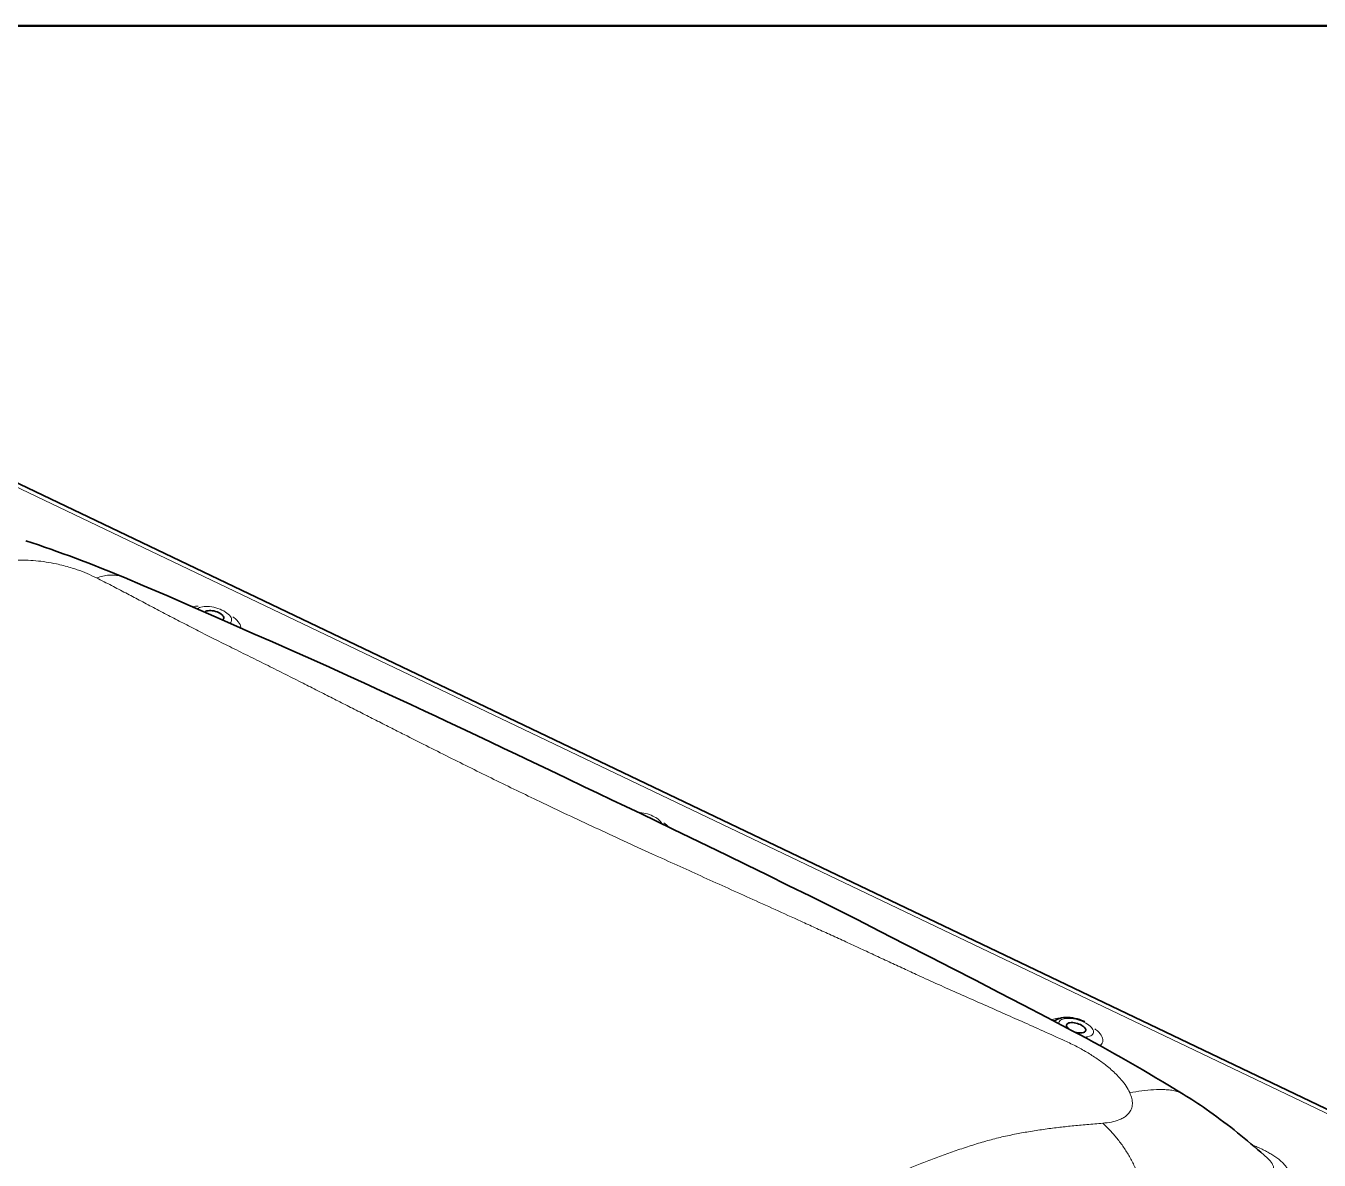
# Model space of a CAD drawing. Header units: millimetres. Extents: x -435 to 27166, y -19117 to 26500.
# Drawn here: x 24856.9 to 25012.6, y 19562.4 to 19699 of the extents above; entities that cross this region are included whole.
import ezdxf

# ---------------------------------------------------------------- set-up
doc = ezdxf.new("R2010")
doc.units = ezdxf.units.MM
doc.layers.add('Daglichtkoepel_Bitumen-P1-v1DWG_dwg', color=8, linetype='Continuous', lineweight=13)
doc.layers.add('R-H cont 0_50', color=50, linetype='Continuous', lineweight=50)

# ---------------------------------------------------------------- blocks, each defined once
blk = doc.blocks.new('Daglichtkoepel_Bitumen-P1-v1DWG_dwg_frame-3211647-Details Appartement')
at = {"layer": 'R-H cont 0_50', "flags": 128}
blk.add_lwpolyline([(660.4, 7340.6), (10515.6, 7340.6), (10515.6, 203.2), (660.4, 203.2)], close=True, dxfattribs=at)
blk = doc.blocks.new('Daglichtkoepel_Bitumen-P1-v1DWG_dwg_VELUX frame-3211648-Details Appartement')
at = {"xscale": 5, "yscale": 5, "zscale": 5}
blk.add_blockref('Daglichtkoepel_Bitumen-P1-v1DWG_dwg_frame-3211647-Details Appartement', (1270, 1270), dxfattribs=at)
blk = doc.blocks.new('Daglichtkoepel_Bitumen-P1-v1DWG_dwg-3211646-Details Appartement')
at = {"color": 250, "lineweight": 13}
for p, q in [((25080, 34508.3), (20527.7, 36684.5)), ((24563, 34550.8), (24572.6, 34546.2)), ((24584.6, 34540.8), (24593.6, 34536.6))]:
    blk.add_line(p, q, dxfattribs=at)
at = {"color": 90, "lineweight": 35}
for p, q in [((25097.2, 34513.1), (20544.9, 36689.2)), ((24610.1, 34509.4), (24589.6, 34527.9))]:
    blk.add_line(p, q, dxfattribs=at)
at = {"color": 90, "lineweight": 35, "flags": 128}
for points in [[(24012.8, 34899.5), (23936.2, 34939.8), (23861.3, 34978.8), (23788, 35016.7), (23716.4, 35053.5), (23646.6, 35089.4), (23578.6, 35124.3), (23500.8, 35164.4), (23425.3, 35203), (23352.1, 35240.1), (23281.3, 35275.8), (23211.4, 35310.6), (23144, 35344), (23079, 35376), (23016.5, 35406.6), (22956.4, 35435.9), (22898.7, 35463.9), (22843.5, 35490.6), (22790.7, 35516.1), (22740.4, 35540.3), (22692.4, 35563.3), (22646.8, 35585.2), (22603.4, 35606), (22561.1, 35626.2), (22520, 35645.8), (22465.3, 35672), (22412.8, 35697.1), (22362.3, 35721.1), (22314, 35744.1), (22271.9, 35764.1), (22231.6, 35783.2), (22193, 35801.4), (22156, 35818.9), (22127.5, 35832.3), (22097.3, 35846.4), (22065.4, 35861.4), (22031.7, 35877.1), (21989.3, 35896.9), (21944.4, 35917.7), (21897, 35939.5), (21847.2, 35962.4), (21795, 35986.2), (21740.3, 36010.9), (21683.3, 36036.5), (21624.8, 36062.5), (21565.8, 36088.4), (21506.3, 36114.5), (21446.5, 36140.8), (21386.1, 36167.4), (21314.5, 36198.8), (21242.4, 36230.2), (21169.8, 36261.4), (21113.2, 36285.4)], [(21359.3, 36179.1), (21360.5, 36180.6), (21362.6, 36182.2), (21365.5, 36183.4), (21368.9, 36184.2), (21372.9, 36184.6), (21377.2, 36184.6), (21381.9, 36184.1), (21386.7, 36183.2), (21391.6, 36181.9), (21396.3, 36180.3), (21400.8, 36178.4), (21405, 36176.2), (21408.7, 36173.8), (21411.8, 36171.2), (21414.3, 36168.6), (21416, 36166), (21417, 36163.5), (21417.2, 36161.1), (21416.6, 36159), (21415.2, 36157.1), (21413, 36155.5)], [(24051.5, 34926.6), (24048.1, 34928.2), (24041.4, 34931), (24034.6, 34933.4), (24027.7, 34935.4), (24020.7, 34937.1), (24013.7, 34938.5), (24006.7, 34939.4), (23999.8, 34939.9), (23993, 34940), (23986.3, 34939.6), (23979.7, 34938.6), (23973.4, 34937.1), (23968, 34935.2), (23963.3, 34932.8), (23959.1, 34930.1), (23958.2, 34929.4)], [(23958, 34929.3), (23958, 34929.3), (23957.8, 34929.1)], [(24001.1, 34905.6), (24000.5, 34906.1), (23998, 34908.7), (23996.3, 34911.3), (23995.3, 34913.8), (23995.1, 34916.2), (23995.7, 34918.4), (23997.1, 34920.2), (23999.3, 34921.8), (24002.1, 34923), (24005.6, 34923.8), (24009.5, 34924.2), (24013.9, 34924.2), (24018.6, 34923.7), (24023.4, 34922.8), (24028.2, 34921.5), (24033, 34919.9), (24037.5, 34918), (24041.7, 34915.8), (24045.4, 34913.4), (24048.5, 34910.8), (24051, 34908.2), (24052.7, 34905.6), (24053.7, 34903.1), (24053.9, 34900.7), (24053.2, 34898.6), (24051.8, 34896.7), (24049.7, 34895.1), (24046.8, 34893.9), (24043.4, 34893.1), (24039.4, 34892.7), (24035.1, 34892.8), (24030.4, 34893.2), (24025.6, 34894.1), (24020.7, 34895.4), (24019.3, 34895.8)]]:
    blk.add_lwpolyline(points, dxfattribs=at)
at = {"color": 250, "lineweight": 13, "flags": 128}
for points in [[(21337, 36188.9), (21337.5, 36189.5), (21340, 36191.7), (21343.2, 36193.6), (21347.1, 36195.2), (21351.5, 36196.3), (21356.5, 36197.1), (21361.9, 36197.4), (21367.7, 36197.4), (21373.8, 36196.9), (21380.1, 36196), (21386.5, 36194.7), (21393, 36193.1), (21399.3, 36191), (21405.5, 36188.7), (21411.4, 36186.1), (21417, 36183.2), (21422.2, 36180.1), (21426.8, 36176.9), (21430.9, 36173.5), (21434.4, 36170.1), (21437.2, 36166.6), (21439.2, 36163.2), (21440.6, 36159.8), (21441.1, 36156.6), (21440.9, 36153.6), (21439.9, 36150.8), (21438.1, 36148.3), (21435.6, 36146), (21435.2, 36145.8)], [(21469.7, 36130.7), (21469.6, 36133.2), (21468.6, 36137.4), (21466.9, 36141.7), (21464.5, 36146.1), (21461.2, 36150.5), (21457.3, 36155), (21452.7, 36159.4), (21447.5, 36163.8), (21445, 36165.6)], [(23971.2, 34921.3), (23971.4, 34923.7), (23972.4, 34926.5), (23974.2, 34929.1), (23976.7, 34931.3), (23979.9, 34933.2), (23983.7, 34934.8), (23988.2, 34935.9), (23993.2, 34936.7), (23998.6, 34937), (24004.4, 34937), (24010.5, 34936.5), (24016.8, 34935.6), (24023.2, 34934.3), (24029.6, 34932.7), (24036, 34930.7), (24042.2, 34928.3), (24048.1, 34925.7), (24053.7, 34922.8), (24058.8, 34919.7), (24063.5, 34916.5), (24067.6, 34913.1), (24071.1, 34909.7), (24073.8, 34906.2), (24075.9, 34902.8), (24077.2, 34899.5), (24077.8, 34896.2), (24077.5, 34893.2), (24076.5, 34890.4), (24074.8, 34887.9), (24072.3, 34885.6), (24069.1, 34883.7), (24065.2, 34882.2), (24060.8, 34881), (24055.8, 34880.2), (24050.4, 34879.9), (24049.1, 34879.9)], [(24097.2, 34853.6), (24099.1, 34855.1), (24102.1, 34858.1), (24104.3, 34861.4), (24105.7, 34865), (24106.4, 34868.8), (24106.2, 34872.8), (24105.3, 34877), (24103.6, 34881.3), (24101.1, 34885.7), (24097.9, 34890.1), (24094, 34894.6), (24089.4, 34899), (24084.1, 34903.4), (24081.7, 34905.2)]]:
    blk.add_lwpolyline(points, dxfattribs=at)
at = {"color": 90, "lineweight": 35}
for centre, radius, start, end in [((19470.4, 32345.6), 4268.6, 67.3672, 71.6871), ((21094, 29410.7), 6216.5, 58.39166, 61.99678), ((23676.7, 33588.7), 1304.8, 55.1457, 58.8247), ((23238, 32982.5), 2053, 48.8211, 54.7667)]:
    blk.add_arc(centre, radius, start, end, dxfattribs=at)
at = {"color": 250, "lineweight": 13}
for centre, radius, start, end in [((21341.3, 36106.9), 91.4, 91.363, 102.7916), ((22679.6, 35451.7), 115.7, 64.2823, 87.5384), ((22709.9, 35503.8), 55.8, 30.3011, 69.1714), ((22710.6, 35462.1), 90.3, 41.7879, 54.287), ((23976.4, 34859.5), 78.3, 90.4962, 110.3322)]:
    blk.add_arc(centre, radius, start, end, dxfattribs=at)
blk.add_ellipse((25736.1, 33570.3), major_axis=(-1756.4, 1117.7), ratio=0.138181, start_param=5.51178, end_param=5.520782, dxfattribs=at)
for points, knots in [([(21027.8, 36284.5), (21018.5, 36289), (21000.4, 36297.8), (20973.1, 36308.2), (20948.6, 36316.2), (20927.1, 36322.1), (20902.2, 36328), (20873.8, 36333.2), (20842.2, 36337.2), (20811.1, 36339.3), (20791.4, 36339), (20781.6, 36338.9)], [0, 0, 0, 0, 0.148389, 0.287963, 0.377106, 0.463854, 0.548912, 0.666611, 0.77929, 0.889516, 1, 1, 1, 1]), ([(21027.8, 36284.5), (21034.2, 36286.6), (21047.3, 36290.8), (21066.3, 36293.4), (21084.7, 36293.1), (21100.5, 36290.4), (21109.5, 36286.6), (21113.1, 36285)], [0, 0, 0, 0, 0.211318, 0.425456, 0.641539, 0.858592, 1, 1, 1, 1]), ([(23990.2, 34868.4), (23967.7, 34878.6), (23924.2, 34898.3), (23860.8, 34926.5), (23798, 34954.3), (23734, 34982.5), (23668.4, 35011.6), (23603.6, 35040.5), (23546.8, 35066.2), (23496.5, 35089.4), (23451.7, 35110.2), (23406, 35131.5), (23360.1, 35152.8), (23314.7, 35173.7), (23270, 35194.2), (23226.1, 35214.3), (23170.6, 35239.6), (23104, 35269.8), (23026.6, 35304.8), (22951, 35339), (22876.9, 35372.5), (22802.9, 35406), (22723.8, 35442), (22640.1, 35480.2), (22553.2, 35520.3), (22467.9, 35560.2), (22388, 35598.2), (22313.1, 35634.2), (22243.2, 35668.2), (22174, 35702.3), (22104.8, 35736.8), (22036.4, 35771.2), (21976.7, 35801.3), (21925.5, 35827.2), (21881.8, 35849.3), (21838, 35871.6), (21793.9, 35894), (21749.4, 35916.6), (21704.5, 35939.4), (21656.7, 35963.6), (21605.9, 35989.2), (21552, 36016.3), (21497.1, 36043.6), (21442.4, 36070.6), (21389.4, 36096.8), (21339.2, 36122), (21292.3, 36146.2), (21246.6, 36170), (21202.1, 36193.5), (21158.8, 36216.3), (21116.2, 36238.8), (21072.8, 36261.5), (21043.1, 36276.7), (21027.8, 36284.5)], [0, 0, 0, 0, 0.021053, 0.040797, 0.059247, 0.079452, 0.100281, 0.120064, 0.139429, 0.152876, 0.166726, 0.180972, 0.19531, 0.209309, 0.223084, 0.236642, 0.249992, 0.274443, 0.298297, 0.321628, 0.34452, 0.367068, 0.390591, 0.418441, 0.445738, 0.472809, 0.499999, 0.523082, 0.546044, 0.569095, 0.592442, 0.616277, 0.639342, 0.65455, 0.669912, 0.685458, 0.701217, 0.717213, 0.73347, 0.750008, 0.76949, 0.789425, 0.809837, 0.83071, 0.850826, 0.870095, 0.888925, 0.906964, 0.925849, 0.944228, 0.961679, 0.980265, 1, 1, 1, 1]), ([(24188.4, 34710.4), (24185, 34716.8), (24178.4, 34729.7), (24164.6, 34747.5), (24150.2, 34763.2), (24136, 34776.8), (24117, 34793.1), (24092.1, 34811.8), (24060.8, 34831.9), (24026.6, 34851.2), (24002.6, 34862.6), (23990.2, 34868.4)], [0, 0, 0, 0, 0.110465, 0.220684, 0.295418, 0.372021, 0.451216, 0.579302, 0.712009, 0.851589, 1, 1, 1, 1]), ([(24105.7, 34616.5), (24114.9, 34617.5), (24132.8, 34619.4), (24153, 34625.1), (24167.6, 34631.7), (24177.9, 34638.6), (24187.1, 34647.7), (24194.2, 34659.6), (24197.3, 34674.8), (24195.8, 34691.7), (24190.8, 34704.1), (24188.4, 34710.4)], [0, 0, 0, 0, 0.148389, 0.287963, 0.377107, 0.463854, 0.548912, 0.666611, 0.77929, 0.889517, 1, 1, 1, 1]), ([(24188.4, 34710.4), (24200.7, 34712.1), (24225.4, 34715.5), (24261.6, 34719.4), (24284.3, 34719.3), (24295.6, 34719.3)], [0, 0, 0, 0, 0.336079, 0.670771, 1, 1, 1, 1]), ([(24295.6, 34719.3), (24301.4, 34718.9), (24313, 34718.2), (24329.1, 34715), (24342.3, 34710.8), (24349.2, 34706.5), (24351.9, 34704.8)], [0, 0, 0, 0, 0.279019, 0.554094, 0.825319, 1, 1, 1, 1]), ([(22507.4, 33056.6), (22511.2, 33075.6), (22518.5, 33112.4), (22529.3, 33165.4), (22540.3, 33217.2), (22552.2, 33269.3), (22565.5, 33321.8), (22579.9, 33372.8), (22594, 33416.6), (22607.8, 33454.6), (22620.8, 33488), (22634.5, 33521.7), (22648.5, 33555.2), (22662.6, 33588.1), (22676.6, 33620), (22690.7, 33651.1), (22708.7, 33690), (22731, 33736), (22757.8, 33788.3), (22785.1, 33838.3), (22813, 33886.3), (22842.1, 33933.2), (22874.6, 33982), (22910.7, 34032.4), (22950.6, 34082.8), (22992.5, 34130.5), (23034.5, 34173.5), (23075.8, 34212.2), (23116.4, 34247), (23158.7, 34280.1), (23203, 34311.8), (23248.6, 34341.7), (23289.7, 34366.9), (23325.9, 34387.6), (23357.4, 34404.7), (23389.6, 34421.4), (23422.6, 34437.6), (23456.5, 34453.4), (23491.2, 34468.8), (23528.7, 34484.6), (23569.1, 34500.7), (23612.7, 34517.1), (23657.5, 34532.9), (23702.6, 34548), (23747.4, 34561.6), (23791.7, 34573.3), (23835.6, 34582.7), (23879.8, 34590.7), (23924.2, 34597.6), (23968.5, 34603.4), (24012.9, 34608.3), (24058.4, 34612.6), (24089.6, 34615.2), (24105.7, 34616.5)], [0, 0, 0, 0, 0.021053, 0.040797, 0.059247, 0.079452, 0.100281, 0.120064, 0.139429, 0.152876, 0.166726, 0.180972, 0.19531, 0.209309, 0.223084, 0.236642, 0.249992, 0.274443, 0.298297, 0.321628, 0.34452, 0.367068, 0.390591, 0.418441, 0.445738, 0.472809, 0.499999, 0.523082, 0.546044, 0.569095, 0.592442, 0.616277, 0.639342, 0.65455, 0.669912, 0.685458, 0.701217, 0.717213, 0.73347, 0.750008, 0.76949, 0.789425, 0.809837, 0.83071, 0.850826, 0.870095, 0.888925, 0.906964, 0.925849, 0.944229, 0.961679, 0.980265, 1, 1, 1, 1]), ([(24235.1, 34388.7), (24232.6, 34399.5), (24227.6, 34421.2), (24216.8, 34453.1), (24203.6, 34484.4), (24188, 34514.6), (24170.1, 34543.2), (24150.3, 34570), (24128.9, 34594.7), (24113.4, 34609.2), (24105.7, 34616.5)], [0, 0, 0, 0, 0.123054, 0.247761, 0.373594, 0.499996, 0.6264, 0.752235, 0.876943, 1, 1, 1, 1]), ([(24593.6, 34536.6), (24598.2, 34534.4), (24607.4, 34529.8), (24620.5, 34522.4), (24632.9, 34514.6), (24644.4, 34506.2), (24654.7, 34497.4), (24663.5, 34488.1), (24670.4, 34478.5), (24675.5, 34468.8), (24678.5, 34459.3), (24679.4, 34450.4), (24678.9, 34442), (24676.5, 34432.7), (24671.8, 34422.7), (24664.4, 34412.4), (24658, 34406.2), (24654.8, 34403.1)], [0, 0, 0, 0, 0.064315, 0.128694, 0.192944, 0.25724, 0.321693, 0.385893, 0.449533, 0.513452, 0.577081, 0.634229, 0.691573, 0.748779, 0.832334, 0.916237, 1, 1, 1, 1]), ([(24604.9, 34460.7), (24605.5, 34460.9), (24609.7, 34462.3), (24615.4, 34464.7), (24621.2, 34468.4), (24624.7, 34471.6), (24627.1, 34475.4), (24628.1, 34479.4), (24628, 34483.6), (24626.9, 34487.9), (24624.2, 34493.5), (24619.4, 34500.1), (24614.3, 34505.7), (24611, 34508.6), (24610.2, 34509.3)], [0, 0, 0, 0, 0.028891, 0.214255, 0.308737, 0.403136, 0.486889, 0.572247, 0.634254, 0.70262, 0.772964, 0.875276, 0.971884, 1, 1, 1, 1])]:
    blk.add_open_spline(points, degree=3, knots=knots, dxfattribs=at)
blk.add_blockref('Daglichtkoepel_Bitumen-P1-v1DWG_dwg_VELUX frame-3211648-Details Appartement', (0, 0))

msp = doc.modelspace()

# ---------------------------------------------------------------- block references
at = {"layer": 'Daglichtkoepel_Bitumen-P1-v1DWG_dwg', "color": 250, "xscale": 0.0393700796202811, "yscale": 0.0393700796202811, "zscale": 0.0393700796202811}
msp.add_blockref('Daglichtkoepel_Bitumen-P1-v1DWG_dwg-3211646-Details Appartement', (24037.5, 18203.96), dxfattribs=at)

doc.saveas('drawing.dxf')
